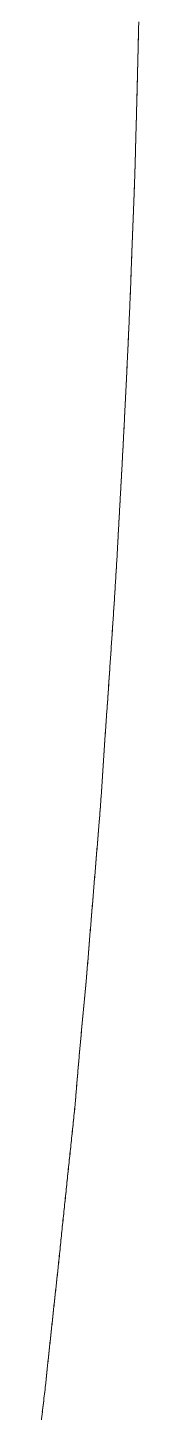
# Model space of a CAD drawing. Header units: millimetres. Extents: x 8533 to 164433, y 5768 to 115327.
# Drawn here: x 57158.22 to 57160.11, y 107738.18 to 107764.94 of the extents above; entities that cross this region are included whole.
import ezdxf

# ---------------------------------------------------------------- set-up
doc = ezdxf.new("R2010")
doc.units = ezdxf.units.MM
doc.header["$LTSCALE"] = 250
doc.layers.add('06_G-ENP_심볼', color=3, linetype='Continuous')
doc.layers.add('G-ENP', color=1, linetype='Continuous')

# ---------------------------------------------------------------- blocks, each defined once
blk = doc.blocks.new('zw$82BC')
at = {"layer": 'G-ENP', "color": 8, "lineweight": 0}
for centre, radius, start, end in [((26.17239479132583, 91.8562207486325), 8.016894647214665, 178.6163214967815, 178.6315782444246), ((26.04244147969708, 91.85934303860728), 7.886903832936786, 178.615618695763, 178.6311263763692), ((82.02418786683832, 90.52945899943268), 63.88444420368224, 178.6401531457377, 178.6420715683911), ((74.66856886113648, 90.70395004855067), 56.5267558386075, 178.6399516704869, 178.6421197113322), ((32.42478351933109, 91.70686320834807), 14.27106705297135, 178.6315765109014, 178.6401553074597), ((32.01969531956145, 91.71651077067304), 13.86586398692143, 178.6311246546879, 178.6399538181505), ((-7.827084423777521, 92.65936307706858), 25.99206898871044, 358.6373483877226, 358.6420689848607), ((-9.271317322804109, 92.69365562042907), 27.43670895909887, 358.6376453032489, 358.6421171438498), ((11.29466010406078, 92.20372394369303), 6.864896611069456, 358.6080880385945, 358.626007514815), ((11.19925927038254, 92.20602652378432), 6.960325227681518, 358.6088793263401, 358.6265522013142), ((7.322014985479839, 92.29900834746502), 10.83868426968777, 358.6260109196704, 358.6373453901322), ((7.080418896396409, 92.30477827248961), 11.0803492487583, 358.6265555949483, 358.6376423214026), ((13.12500653011507, 92.15925010627319), 5.034009951119073, 358.5836122992825, 358.6080842238749), ((13.0743335873931, 92.1604917913167), 5.084698104244308, 358.5846489002847, 358.6088755242352), ((14.85988381031139, 92.11598514285208), 3.298593215972864, 358.5151505144265, 358.5526152633361), ((14.83862441349324, 92.11652899623823), 3.319859567648572, 358.5166733566361, 358.5538957815183), ((14.17716725674673, 92.1332350247481), 3.981527657143229, 358.5526198680683, 358.5836080851698), ((14.1458297369381, 92.1340180271805), 4.012874957135968, 358.5539003731982, 358.5846447028979), ((15.6918640161406, 92.09414848474364), 2.466326430694834, 358.4209575998186, 358.4712421411955), ((15.6802712977384, 92.09446277148658), 2.477923408211831, 358.4229599396542, 358.4730056535446), ((15.33829075942147, 92.10358445112348), 2.820025575913504, 358.4712475127691, 358.515145521245), ((15.32294028410998, 92.10398801884247), 2.835381354882213, 358.4730110083569, 358.5166683850468), ((15.96358450245397, 92.08665833056699), 2.19450272846864, 358.3643309382572, 358.4209518574004), ((15.95453020492967, 92.08691223426388), 2.203560584953988, 358.366570166761, 358.4229542120856), ((18.39624052379692, 92.01502979725876), 0.2392078336484473, 178.3670183268567, 178.8055859213237), ((18.39648965752032, 92.01502112614907), 0.2394570353170061, 178.3471085738666, 178.789989586825), ((16.17873117826879, 92.08051490604544), 1.97926835905015, 358.3014210051998, 358.3643248299338), ((16.17147072491714, 92.08072607097944), 1.986531882178038, 358.303895064071, 358.3665640772136), ((17.55648353255499, 92.03341162110758), 0.6007507257130793, 358.4088342349345, 358.5655469928681), ((17.55875873711319, 92.03335165047389), 0.5984747316398773, 358.4144286627268, 358.5717390799898), ((17.61160786264334, 92.03203117939046), 0.5456091135946187, 358.5655537686263, 358.7381615027933), ((17.61347509275892, 92.03198734169871), 0.5437413696603606, 358.5717459028669, 358.7449490028274), ((17.40300551782578, 92.03788554830561), 0.7542940489982013, 358.143297413488, 358.2680619341048), ((17.4066179454497, 92.03777252935845), 0.7506798545594255, 358.1476909968894, 358.2730566937338), ((17.48859259312691, 92.0352975774349), 0.668667855273279, 358.2680666132212, 358.4088285246636), ((17.49142278308126, 92.03521561064133), 0.6658364793375249, 358.2730614056351, 358.4144229138715), ((17.14190569506282, 92.04663462741763), 1.015540530142574, 357.9418951311214, 358.0345613377655), ((17.14847339502661, 92.04640412690816), 1.008968787311401, 357.9450829018232, 358.0383524303553), ((17.29187546003557, 92.04148809837415), 0.8654824841496531, 358.034564050543, 358.143293726646), ((17.29664121301717, 92.04132925006337), 0.8607140853183026, 358.0383551763474, 358.1476872879218), ((16.60152958143046, 92.06649153050881), 1.556281471419404, 357.8048223644187, 357.8653098560127), ((16.61692453228746, 92.06590985760295), 1.540875536425829, 357.8068019059318, 357.8678936169605), ((16.92862485980255, 92.05429916026213), 1.228959038601883, 357.8653106930258, 357.9418933688847), ((16.9382412383891, 92.05394739074063), 1.219336228978941, 357.8678944901927, 357.9450810979488), ((14.83005242956092, 92.13533184633457), 3.329095815402253, 357.7321397491005, 357.7604345519762), ((14.89961487819063, 92.13259486245198), 3.25947954403063, 357.7329111281046, 357.7618098181844), ((16.03692746208573, 92.08813376322445), 2.121298231706665, 357.7604335930347, 357.8048224321835), ((16.0654181485843, 92.08703102569325), 2.092786213081794, 357.7618088917005, 357.8068019417265), ((42.64107856506907, 91.02707937397344), 24.50400303885015, 177.719930990377, 177.7237788285995), ((47.18498087648489, 90.84630765061013), 29.05149978157701, 177.7200990329339, 177.7233444916618), ((10.44657090246012, 92.30892760300173), 7.716013387589656, 357.7199282904858, 357.7321415849632), ((10.80960995823649, 92.29451313241356), 7.352688281854416, 357.7200963612356, 357.7329129300072), ((20.78571682033812, 91.89506273560056), 2.631412036918174, 177.7436675994504, 177.7795454531272), ((20.83033962302979, 91.89331802729669), 2.676068934069, 177.7426320237534, 177.7779102046527), ((22.89817850445679, 91.81182969063815), 4.745512816598093, 177.72378238348, 177.743663183538), ((23.0459210014961, 91.80598186810465), 4.893370999487485, 177.7233480237958, 177.7426276385962), ((19.55131473719395, 91.94253893091536), 1.396097188652941, 177.8313881470705, 177.8991214392668), ((19.56364935270837, 91.94207887582206), 1.408440380015681, 177.8291549174946, 177.8962923729851), ((19.97778713249996, 91.92638929134614), 1.822875251369644, 177.7795507295768, 177.8313820063246), ((19.99898941780607, 91.92557644567626), 1.844093111534619, 177.7779154429757, 177.8291488045648), ((15.15118179422304, 92.09685804897521), 3.006741435588401, 357.9652858915227, 358.0027327712246), ((14.50368777899401, 92.11963117390923), 3.65463580155525, 357.9701478067004, 358.0006804929477), ((19.2879002931797, 91.95220208339146), 1.13250556164043, 177.8991284529345, 177.982704572244), ((19.29595297885756, 91.95191234136905), 1.140563457497979, 177.8962993550686, 177.9792819960543), ((16.72123417921485, 92.04169718293514), 1.435720719299584, 357.7711606835918, 357.855913295365), ((16.7247163899021, 92.04156433100263), 1.432235975594591, 357.7742436442756, 357.859200041633), ((16.80891355457318, 92.03841465235229), 1.347979919951498, 357.8559097104119, 357.9461071340501), ((16.81201028787099, 92.03830124681502), 1.344881111156442, 357.8591964491709, 357.9495988728446), ((16.62223378299571, 92.04555021117113), 1.534796065769491, 357.6918251315798, 357.7711639971799), ((16.62618061571591, 92.04539396598977), 1.530846141899166, 357.6947054405802, 357.7742469680223), ((16.37987524066359, 92.05548638066296), 1.777358253453388, 357.5492821037723, 357.6178771560664), ((16.38509107050591, 92.05526639282851), 1.772137786775816, 357.5517601190556, 357.620555851239), ((16.50949876655859, 92.0500941404191), 1.647622619488436, 357.6178743720328, 357.691828176575), ((16.51401311283094, 92.04990937223528), 1.643104493913596, 357.6205530510261, 357.6947085041402), ((16.22916049072104, 92.06193676647263), 1.928210974102836, 357.4860244327127, 357.5492846266175), ((16.23526021060162, 92.06167245693456), 1.922105530764324, 357.4883026191422, 357.5517626482826), ((15.83928651346856, 92.07926932239405), 2.318470085812031, 357.3754290128544, 357.4280817831232), ((15.84800788056749, 92.07887370607068), 2.309739750711318, 357.3773097675959, 357.4301609284445), ((16.05163211342843, 92.06973112556693), 2.10591037415193, 357.4280797877641, 357.4860266866461), ((16.05886552330027, 92.06941001344921), 2.098669840546698, 357.4301589203513, 357.4883048879027), ((15.25824291456657, 92.10617099135624), 2.900136159052475, 357.2859441415339, 357.3280567526029), ((15.27177032266043, 92.10553489856511), 2.886593804180095, 357.2874298129267, 357.3297397306814), ((15.58058332198262, 92.09112806187733), 2.577444932056185, 357.3280552796831, 357.3754307475138), ((15.59131128284169, 92.09063202055074), 2.566705509604132, 357.3297382454881, 357.377311508487), ((14.84517955172869, 92.12575205435263), 3.313663376714176, 357.2490834995524, 357.285945356847), ((14.86277509862863, 92.12491248367905), 3.296047811469846, 357.2503722985638, 357.2874310362735), ((13.53119441872833, 92.18931150758169), 4.62918489385302, 357.1910771199626, 357.2174643051767), ((13.56533228396189, 92.18764473369595), 4.595006363207056, 357.191973037096, 357.2185565552911), ((14.2963872669098, 92.15212117263309), 3.863088805935981, 357.2174636195505, 357.2490844503633), ((14.32022819395196, 92.15096928243088), 3.839220068249785, 357.2185558561367, 357.250373257972), ((12.38919709593706, 92.24534272598623), 5.772555954663196, 357.1699189776506, 357.1910775450899), ((12.44213509724041, 92.24273593147342), 5.719553810108088, 357.1706187206473, 357.1919734698423), ((6.766027794950176, 92.52436166685078), 11.40264344100644, 357.1432795448624, 357.1539864475354), ((6.970800006467428, 92.51416332368012), 11.1976174312206, 357.143587015898, 357.1544900773184), ((10.49941709505056, 92.33876292337612), 7.664643633665158, 357.1539865504319, 357.1699191410867), ((10.59244559945309, 92.33415163144002), 7.571500912059135, 357.1544901736693, 357.1706188911645), ((-4.09276407135205, 93.0662213275404), 22.27494644853689, 357.1378000583176, 357.143279178055), ((-3.323643455637963, 93.02780630726522), 21.50486707936005, 357.1379112570544, 357.143586658952), ((16.61098055471986, 92.02829839940534), 1.545203210851185, 357.1118268990941, 357.1742017208565), ((16.61623952575276, 92.02803605613758), 1.539937700660163, 357.1140629514869, 357.1766563758682), ((21.02013853946285, 91.8116529549186), 2.869274097722972, 177.1574757650509, 177.1939156003764), ((20.87167741342752, 91.81897117843681), 2.720632695325568, 177.154673523377, 177.1934564149091), ((16.2567885446954, 92.04636341290035), 1.899855653168346, 357.0047722485397, 357.0553071832703), ((16.26509719228478, 92.04593248004147), 1.891535838062533, 357.0065606334952, 357.0573209278353), ((16.45408193075623, 92.03621438568018), 1.702301400020556, 357.0553165371336, 357.1118163309005), ((16.46061832709462, 92.03588150674301), 1.695756533176984, 357.0573303355883, 357.114052330993), ((15.66240366507971, 92.07772940011591), 2.495067600757908, 356.9218853055048, 356.9602659401704), ((15.67718411420044, 92.07693973203254), 2.480266072334719, 356.9232150245779, 356.9618261046354), ((16.00219379905447, 92.05968519985072), 2.154798694876486, 356.9602727633986, 357.0047641383077), ((16.01306740338102, 92.05911216952722), 2.14391000217166, 356.9618329647016, 357.0065524772684), ((14.48137955605581, 92.14163795707788), 3.677819627173847, 356.8636563253206, 356.8896611824009), ((14.51404746948471, 92.13985565712778), 3.645103130686621, 356.8645199429121, 356.8907585119362), ((15.18787644238991, 92.10324737794213), 2.970280450190689, 356.8896653329524, 356.9218798073404), ((15.20903929383748, 92.10210360060574), 2.949086713000353, 356.8907627157612, 356.9232094789606), ((11.0816067419715, 92.32870183099675), 7.082734955066544, 356.83038409622, 356.8438881493193), ((11.20273465848631, 92.32200901862274), 6.961422277132778, 356.8307777966206, 356.8445169990502), ((13.32244774321721, 92.20514100807691), 4.838489943971706, 356.8438895758259, 356.8636535340431), ((13.37913979242644, 92.20202516715278), 4.781712335040757, 356.8445184783101, 356.8645170990538), ((-79.77520433538008, 97.37078864486011), 98.0793435011723, 356.8221713746959, 356.8231478856903), ((-60.79289656167789, 96.31704951417322), 79.06781082860067, 356.8220950383908, 356.8233063020256), ((4.951563901182411, 92.6681636046834), 13.22216974384826, 356.8231465796677, 356.830384038726), ((5.367377863683842, 92.64511183330148), 12.80571730318163, 356.8233050450844, 356.830777683569), ((23.66708461840922, 91.62589304550056), 5.522350179303073, 176.8383865938881, 176.8558064476811), ((26.50579437346848, 91.4691078085761), 8.36538635229917, 176.8274445800178, 176.8389241367339), ((26.67793897425749, 91.45958278772719), 8.537794268317308, 176.8271342867263, 176.838381334448), ((36.33226318337923, 90.92444308475848), 18.20693851308769, 176.8221740383946, 176.8274405779482), ((37.17603788059644, 90.87763374798544), 19.05201061249299, 176.8220976499968, 176.8271303362278), ((21.41362025833043, 91.74933897944487), 3.265507092036098, 176.8793601652492, 176.9089542729477), ((22.20333463430764, 91.70629143247135), 4.05639386402242, 176.8565866250427, 176.8803544751349), ((22.24230064758042, 91.7041592950473), 4.095418166434714, 176.8558130084353, 176.879352352836), ((23.59541526205267, 91.62984048515477), 5.450572196047525, 176.8389294540709, 176.8565800151722), ((17.19241005709615, 91.97491582277036), 0.9617262023073487, 356.831462428695, 356.9494238915036), ((20.85645473032578, 91.77942171302351), 2.70753003417785, 176.9101913487625, 176.9459871239178), ((20.87308813242295, 91.77852886024573), 2.724187382179756, 176.9089632939556, 176.9445362788955), ((21.38924124736367, 91.75066155866682), 3.241092232253989, 176.8803623271493, 176.9101822898188), ((17.0473265156357, 91.98305150717738), 1.107037641374654, 356.7120779978215, 356.8219561655495), ((17.05092009041387, 91.98284864995321), 1.103438346060027, 356.7160305579238, 356.8262651460402), ((17.22967812719953, 91.97289021854795), 0.9244031417603904, 356.8242054869555, 356.9479265229663), ((16.81614389215083, 91.99655439309612), 1.338614354681072, 356.5207391874645, 356.6116861606232), ((16.82134692934069, 91.99624235234728), 1.333401969458432, 356.5239822470375, 356.6152834640725), ((16.94241995390441, 91.98907812285705), 1.212117167405322, 356.6116831373595, 356.712081346891), ((16.94670626111845, 91.9888282564927), 1.20782358405274, 356.6152804298298, 356.7160339209543), ((16.66114660746946, 92.00597805025399), 1.493897848887141, 356.4392204034162, 356.5207418801779), ((16.6675993339136, 92.0055812947387), 1.487432936944203, 356.44211012529, 356.5239849497385), ((16.21368113914623, 92.03414172714622), 1.942248845695945, 356.3043705574592, 356.3671060776554), ((16.22450628718316, 92.03344869998574), 1.931401537049883, 356.3065558977941, 356.3696432757388), ((16.46626417614688, 92.01810501980964), 1.689157228761092, 356.3671040667734, 356.4392227577207), ((16.47448135006813, 92.01758868963111), 1.680923849435272, 356.369641261176, 356.442112489543), ((15.4104351039402, 92.08644832142414), 2.747196237409907, 356.2084723797278, 356.2528387341442), ((15.8731117758132, 92.05613920642719), 2.283527881582638, 356.2510033718928, 356.3043722140448), ((15.88802568507948, 92.05516919691354), 2.268582461152761, 356.2528374220684, 356.3065575621509), ((14.64380536643246, 92.13726507557004), 3.515508347620232, 356.1723178448669, 356.2069901258342), ((14.6789174535735, 92.13492696564055), 3.480318499889378, 356.1734505206106, 356.2084733355084), ((15.3885749640598, 92.08788884199998), 2.769103788422362, 356.2069891762684, 356.2510046769885), ((10.55237891998929, 92.4122459624441), 7.616165071298304, 356.1309793912638, 356.1469826951215), ((10.71510465265409, 92.40126451097433), 7.453069221653902, 356.1314114966917, 356.147765054134), ((13.3512240838689, 92.22374545921963), 4.810979392757916, 356.1469824676989, 356.1723184332711), ((13.41668949596495, 92.21935148842994), 4.745366687515808, 356.1477648186246, 356.1734511228454), ((-0.07569374546334018, 93.13102229910163), 18.26851542247813, 356.1243082321463, 356.13097925361), ((0.8335847869218611, 93.06947663038238), 17.3571563725924, 356.1243900414269, 356.1314113711867), ((28.27472274224944, 91.2087093874951), 10.14699789386989, 176.1269710093141, 176.1389765215484), ((28.57951485065679, 91.18810575963829), 10.4524855998374, 176.1267023724087, 176.1383571222107), ((63.7827011914538, 88.80481088072543), 45.73625556497085, 176.1243077245051, 176.1269718770219), ((70.6954449576365, 88.33664896339769), 52.66483420349637, 176.1243895529589, 176.1267032275563), ((23.8402980342686, 91.50798753301024), 5.702485558513692, 176.1389752899852, 176.1603316451909), ((23.93548698173795, 91.50158040460383), 5.797889892331598, 176.1383558985916, 176.159361087466), ((21.17849684437836, 91.68613628457041), 3.034729382175088, 176.1910480747053, 176.2311477768181), ((21.20539272343292, 91.68435474066172), 3.061684199545323, 176.1897258161751, 176.2294731364649), ((22.10465957562123, 91.62447541618354), 3.962942432844709, 176.1603300464863, 176.1910500428323), ((22.15051183348403, 91.62140990895512), 4.008897049976671, 176.1593594924367, 176.1897277727489), ((18.74426132602009, 91.83884114495817), 0.5957625075471567, 175.6707348073604, 175.8326487313019), ((18.74108450027281, 91.83907729952699), 0.5925769174873916, 175.6642084653581, 175.8269883634249), ((17.96718911492481, 91.89812549940285), 0.1835683139893121, 355.5285534488092, 356.0916825809017), ((17.96708930776704, 91.8981290835386), 0.1836679581251345, 355.549571068733, 356.1175521932116), ((18.98094331276236, 91.82193113763435), 0.8330479721354035, 175.9715187841946, 176.0874616286482), ((18.97480800957335, 91.82235722136551), 0.8268978924952284, 175.9667210307582, 176.0835237698573), ((18.84324442910624, 91.83162886892177), 0.6950080193962135, 175.8326391565834, 175.9715271208416), ((18.8389483177901, 91.8319368579962), 0.6907008833892219, 175.8269787364975, 175.9667294189036), ((19.52285879889708, 91.7854176622094), 1.376192346145257, 176.1805159179532, 176.2507644346788), ((19.50631681190153, 91.7865122273601), 1.359614186662602, 176.1774354543042, 176.2485395344452), ((19.18575583375646, 91.80792326371756), 1.038338958999457, 176.0874545981638, 176.1805216018113), ((19.17627966423449, 91.8085639277229), 1.028841158244234, 176.0835166771263, 176.1774411936253), ((22.05215370516881, 91.62122826832359), 3.910811001919329, 176.2982322373728, 176.322966059511), ((21.92200214459258, 91.62962167473137), 3.780389079994087, 176.2968613364517, 176.3224482868397), ((20.18226003230997, 91.74220690433299), 2.037007869739142, 176.2507601373865, 176.2982351199934), ((20.14631565718828, 91.74454795100752), 2.000987340496021, 176.2485351857847, 176.2968642751247), ((13.48574356394643, 92.16988889093284), 4.673151271556707, 356.3042741489002, 356.324976813965), ((13.2854345245557, 92.18278958727757), 4.873875308004973, 356.3054614886339, 356.3253115443276), ((66.12745804412516, 88.78874523579623), 48.077035797584, 176.3229645980923, 176.3249768388351), ((51.84842142014641, 89.70613985636976), 33.76855929696145, 176.3224467687101, 176.3253116299744), ((16.6902377059733, 91.96232180646808), 1.461941549856684, 356.1946908435038, 356.260854626949), ((16.67115192805592, 91.9635797754811), 1.481068739003989, 356.1975851450231, 356.2628949262886), ((15.92595768987708, 92.01227006271637), 2.227851969753362, 356.2608518112636, 356.3042755530869), ((15.88139941460334, 92.01516449795628), 2.272504153992124, 356.2628921648483, 356.3054628335162), ((17.28576697205649, 91.92236542699317), 0.8650732061996849, 355.9940143106948, 356.1057651972036), ((17.27908316956861, 91.92282671061935), 0.8717729065050228, 355.9986212041088, 356.1095148197754), ((17.06399621986215, 91.93746192709546), 1.087357193126814, 356.1057596522131, 356.1946950474812), ((17.05344805286286, 91.93817143145014), 1.097929193944, 356.1095093237518, 356.1975892903426), ((17.53721581713144, 91.90450898404032), 0.6129909587723088, 355.7018459861761, 355.8594069702448), ((17.53383907162068, 91.90475792992464), 0.6163768673834492, 355.7081746942333, 355.8648733679861), ((17.43267741999354, 91.91207693892807), 0.717802935270004, 355.8593988904714, 355.9940211511808), ((17.42806377098209, 91.91240528359663), 0.7224282523029811, 355.8648653358405, 355.9986279954803), ((17.67621248292706, 91.89386946184686), 0.4735875153526719, 355.3176038612493, 355.5212875262199), ((17.67417731705503, 91.89403237601778), 0.4756291903485629, 355.3256668920558, 355.5284816079211), ((17.61544381300662, 91.89862943959969), 0.5345423234658007, 355.5212771900951, 355.7018552337531), ((17.61286452340723, 91.8988272283508), 0.537129184444352, 355.5284713067663, 355.7081839071724), ((10.22448594129209, 92.4974996179916), 7.949722003447865, 355.3359438854382, 355.3512877551021), ((10.27363542155139, 92.49349671023663), 7.900409787257072, 355.3364740422904, 355.3519129599406), ((21.35478843300162, 91.5929828952714), 3.217273328805932, 175.3248738774837, 175.3607118010078), ((22.16109261476619, 91.52729362780195), 4.026248884437573, 175.3275010113433, 175.3559007382279), ((8.651440538026591, 92.62583382808975), 9.527993687986339, 355.3231272706226, 355.3359451543419), ((8.721430548162132, 92.62011622160122), 9.457770525696088, 355.323562839078, 355.3364753142744), ((2.502804805971962, 93.12953543192526), 15.69722678140624, 355.3050285555475, 355.3128266470681), ((2.689473547272385, 93.1142182324225), 15.50993066418922, 355.3052760735338, 355.3131680103099), ((6.319523083981849, 92.81660449325364), 11.86770146015909, 355.3128255588851, 355.3231284543197), ((6.427201652578006, 92.80778608352699), 11.75966240030892, 355.3131669160289, 355.3235640200962), ((-4.883936478672567, 93.7361830364174), 23.10883714099128, 355.2997268681497, 355.3050295531594), ((-4.483982461226432, 93.70331824660468), 22.70753512210289, 355.2998808909973, 355.3052770777445), ((-345.1839563305894, 121.7313885362726), 364.5584455139581, 355.2965759575885, 355.296912751519), ((-266.6104742130716, 115.2669862757056), 285.7194920161123, 355.2965438768385, 355.296973587659), ((-25.26804493948065, 95.41215894985862), 43.56172869706278, 355.2969119329795, 355.2997277786488), ((-23.87566716879566, 95.29764485150338), 42.16464983936916, 355.2969727662333, 355.2998818039234), ((44.78916132238204, 89.64514739717993), 26.73244288538077, 175.2987125974976, 175.3033136825986), ((45.33463108646806, 89.60031049861078), 27.27975231417584, 175.2985878569043, 175.3030964901926), ((75.50705034748206, 87.1189816693622), 57.55402979200793, 175.2965766892713, 175.2987119487082), ((78.1075707654884, 86.9050704924407), 60.16333323072994, 175.2965446158612, 175.2985872005847), ((35.52020079017997, 90.40665515383807), 17.43225345661273, 175.3033142462141, 175.3103757228862), ((35.74968747876228, 90.38781497882042), 17.66251220751065, 175.3030970623544, 175.3100662770988), ((28.41151204205768, 90.98935920851125), 10.29972234483377, 175.3198937763057, 175.3318627506684), ((28.49073298446093, 90.98288176916799), 10.37920765739492, 175.3194922413697, 175.3313692531039), ((31.04697492204697, 90.77360585191173), 12.94400185023509, 175.3103762021006, 175.3198933829396), ((31.17266231283942, 90.76330549587152), 13.07011060291554, 175.3100667557563, 175.3194918504672), ((26.67361639540577, 91.13126733604713), 8.556042559061087, 175.331863055423, 175.3462806523632), ((26.72809439416297, 91.12682556909999), 8.610701333531049, 175.3313695637622, 175.3456953034503), ((24.52085596925896, 91.3062333639719), 6.396183614078623, 175.3631448216216, 175.3824531746237), ((24.55116553023306, 91.30378003819828), 6.426592301736822, 175.3624677030347, 175.3816843152542), ((25.44098173075726, 91.23160605760921), 7.31933075935279, 175.3462808770489, 175.3631446853803), ((25.48074627189051, 91.22837482101676), 7.359226368259528, 175.3456955314353, 175.3624675550019), ((23.8074712938011, 91.3638508314749), 5.680475944887093, 175.3824532316234, 175.4042051973636), ((23.83134305453707, 91.36192718629218), 5.704425086094541, 175.3816843788711, 175.4033446358135), ((18.03449352243651, 91.82609400027803), 0.110978924673245, 354.2895471589976, 355.223402239773), ((18.03341146150019, 91.82618949179545), 0.1120649155423817, 354.3285951007209, 355.2622280179794), ((23.23794927987002, 91.40963141298073), 5.109116875653816, 175.4042051797063, 175.4284005623784), ((23.25724585648494, 91.40808421908082), 5.128475379534004, 175.4033446206477, 175.4274482883705), ((21.71518404572363, 91.4705998168534), 3.586839773776532, 174.5163622808055, 174.5433877180132), ((21.74042418755853, 91.46818252620812), 3.612195405144896, 174.5154452257624, 174.5422831144893), ((22.53368036930875, 91.39202361476987), 4.409099131434553, 174.4943286734527, 174.5163639177274), ((22.57164270016507, 91.38837155959902), 4.447236725135068, 174.493598642694, 174.5154468874293), ((20.74071224377549, 91.56345427864358), 2.60795402107117, 174.5754134058035, 174.6124435548476), ((20.75410338796986, 91.56218684837705), 2.621405010479366, 174.5741209371255, 174.6109633175039), ((21.15160069790313, 91.52443597636773), 3.020690922314478, 174.543386948755, 174.5754132945498), ((21.1695512789661, 91.52272612414856), 3.03872275379955, 174.5422823146059, 174.5741208632208), ((20.18376265219969, 91.6157984662836), 2.048550049866543, 174.6544753394677, 174.7014899692383), ((20.19198334066307, 91.61503254268428), 2.056806341647266, 174.6528075975299, 174.6996354302634), ((20.42850838225083, 91.59289786332181), 2.294364837855932, 174.6124445487557, 174.6544734487882), ((20.43885762819538, 91.59192552605043), 2.304759659959994, 174.6109642734344, 174.6528057505414), ((19.82614406503366, 91.64881722482028), 1.689410357590239, 174.753475758837, 174.8103907333221), ((19.83165505777647, 91.64831382962319), 1.694944293371351, 174.7514352743929, 174.8081656298624), ((19.98716702978562, 91.63403102439912), 1.851110780905643, 174.7014927449357, 174.7534720871118), ((19.99384014220648, 91.63341509253911), 1.857812258233291, 174.6996381774773, 174.7514316370694), ((19.57916365670611, 91.67112641028308), 1.441424391028566, 174.8722143333518, 174.9388816394453), ((19.58308005566813, 91.6707771770615), 1.445356329855173, 174.8698060604089, 174.9362920915707), ((19.69214557385119, 91.66098766528472), 1.554860310171942, 174.8103952942841, 174.8722089022982), ((19.69676379074953, 91.66057063691738), 1.559497317601657, 174.8081701524736, 174.869800659958), ((19.39998555364612, 91.68689121094206), 1.26155406533686, 175.0103633103165, 175.0865720409994), ((19.4028837766004, 91.68664004644654), 1.264463150872416, 175.0075945496368, 175.083626527824), ((19.4828511771865, 91.67965634285866), 1.344734921793596, 174.9388879314576, 175.0103561734398), ((19.48620592137975, 91.67936126419465), 1.348102618121242, 174.9362983537703, 175.0075874402728), ((19.26539993769406, 91.69837217908412), 1.126479605522419, 175.1674699969656, 175.2529483720908), ((19.26760800078974, 91.69818709650917), 1.128695411760888, 175.1643503738894, 175.2496576383881), ((19.32812829914009, 91.6930686814232), 1.189431765271928, 175.086580005448, 175.1674612249079), ((19.33065011748256, 91.6928536157771), 1.191962737402236, 175.0836344663676, 175.1643416273107), ((19.16174993906851, 91.70690299547294), 1.022479107039389, 175.3429612665457, 175.4373796112888), ((19.16346782558846, 91.70676442710982), 1.024202572912692, 175.3395026043023, 175.4337565389383), ((19.21032973067032, 91.70294548621183), 1.071219829557585, 175.2529579240624, 175.3429509670136), ((19.21227283447958, 91.70278560616407), 1.073169499597501, 175.2496671611398, 175.3394923355305), ((18.06580317928173, 91.79319977235167), 0.07686265559694842, 353.4933874209469, 355.0422394165782), ((18.06629829019865, 91.79315596926784), 0.07636509370627283, 353.5455189007388, 355.0904496759139), ((19.11872269819385, 91.71033682268524), 0.9793150638255093, 175.4373906165769, 175.5361382463978), ((19.12024693403164, 91.71021645840744), 0.9808440444898179, 175.4337675268868, 175.5323544636068), ((-101.3932197625408, 104.3782245684497), 120.1969706186244, 353.9836669151843, 353.9847080597801), ((-94.35539401418855, 103.6365578798676), 113.1201732681515, 353.9836746383692, 353.9847809451054), ((-26.73630557293193, 96.51132011939296), 45.12671670986768, 353.984708513959, 353.9874836162506), ((-25.71040157900786, 96.40324249307645), 44.09513550712744, 353.9847813960502, 353.9876214996145), ((196.7016159009837, 72.96127559629906), 179.5488479209882, 173.983666536686, 173.9843630710571), ((215.173453589997, 71.01459234842122), 198.1229794827322, 173.9836742637995, 173.9843055121993), ((47.86102771921971, 88.64520709321005), 29.88420145276131, 173.9867998083083, 173.9909801447083), ((48.33430758225929, 88.59536993386968), 30.36009804984008, 173.9866768628043, 173.9907917460448), ((69.14189819071858, 86.40354056504412), 51.2828116143631, 173.9843627671539, 173.9868000322414), ((70.54891718767108, 86.25529777737182), 52.69761844979648, 173.9843052119691, 173.986677090753), ((39.10014832897134, 89.56740701955135), 21.07491882620062, 173.9909800019062, 173.9969050814513), ((39.33480670529202, 89.54271788727368), 21.31087243770313, 173.9907915980204, 173.9966511657629), ((31.31945505093866, 90.38520903969425), 13.25136539499012, 174.0045757983596, 174.0139925430975), ((31.41194693935195, 90.37550261514463), 13.34436520187424, 174.0042563493976, 174.0136075644623), ((34.32415002220036, 90.0696454831596), 16.27258571607525, 173.9969050105463, 174.0045757935196), ((34.46381130986209, 90.05496796105149), 16.41301614332451, 173.9966510966602, 174.0042563466185), ((29.25584678583955, 90.60159350571956), 11.17644339430599, 174.0139926332233, 174.0251548897264), ((29.32154040108141, 90.59471127565291), 11.24249652565145, 174.0136076488882, 174.0247044117609), ((26.6075305967794, 90.87850673831025), 8.513689244201176, 174.0380619477199, 174.0527111309474), ((26.64550785334514, 90.87454539692726), 8.5518725420409, 174.0375460187828, 174.0521298372327), ((27.75181071454229, 90.75900650626232), 9.664192305199744, 174.0251550589323, 174.0380617022741), ((27.80084432836419, 90.75388000408145), 9.713493180433705, 174.0247045730139, 174.0375457782812), ((24.98316007097317, 91.04751465365615), 6.880550139751737, 174.0691010272838, 174.0872269457883), ((25.0078204924741, 91.04495660005182), 6.905342881063381, 174.0684544757142, 174.0865152771089), ((25.70819785898108, 90.97219403106175), 7.609489773896689, 174.0527114527782, 174.0691006280885), ((25.73845536736128, 90.96904619013435), 7.639910584365989, 174.0521301552139, 174.0684540780767), ((24.38655204038345, 91.10930257527991), 6.280751098886641, 174.087227424362, 174.1070861454938), ((24.40702860411683, 91.10718536653104), 6.301336827705104, 174.086515754605, 174.1063095077751), ((23.46363542766899, 91.20440016217088), 5.352947964920593, 174.12867421148, 174.1519839056306), ((23.47837229170774, 91.20288762447916), 5.367762246170466, 174.1278327999564, 174.1510779376705), ((23.88730844024793, 91.16083203546867), 5.778855235640439, 174.1070866991367, 174.1286735776855), ((23.90456596860749, 91.1590539628765), 5.796204121013265, 174.106310061581, 174.1278321733993), ((23.09978951377236, 91.24166643383558), 4.987198564288004, 174.1519846151801, 174.1770111082265), ((23.11251336256761, 91.2403659208826), 4.999988703439543, 174.1510786438834, 174.1760408139762), ((60.17165139876001, 87.16828497976991), 42.28203934728577, 173.784772985769, 173.7870252957932), ((61.42238283444972, 87.03209967687468), 43.54016317296801, 173.7847222103549, 173.7869094386329), ((17.88173090384738, 91.77425772948692), 0.2579699679781755, 353.6864736973652, 354.0787094433949), ((17.87830472747886, 91.77461995658877), 0.2614151032150676, 353.7038166038659, 354.0951328563151), ((34.68758930949186, 89.94207236457675), 16.64746664418508, 173.7910116246618, 173.7967320637656), ((34.87806922343164, 89.92135864903793), 16.83906950323425, 173.7908306814112, 173.7964860329571), ((41.88708030988245, 89.15881457971136), 23.88943898756344, 173.7870252844382, 173.791011635761), ((42.28137063683478, 89.11590395756866), 24.28605742303829, 173.7869094352671, 173.7908306861256), ((28.44011938697834, 90.62080974726973), 10.3632351855684, 173.8041866956237, 173.8133757303286), ((28.51363757679731, 90.61283429277398), 10.43718470954961, 173.8038755726885, 173.812999507199), ((30.83730844496456, 90.36056891573185), 12.77450884696156, 173.796732055315, 173.804186716025), ((30.94919791097944, 90.34841446098301), 12.88705654066358, 173.7964860267278, 173.8038755868789), ((25.61604750453394, 90.92670594188968), 7.522644657073885, 173.824299253644, 173.8369575939353), ((25.65473215735706, 90.92252420392123), 7.561554672370202, 173.8238579273553, 173.8364511420066), ((26.80397251033533, 90.79816571695716), 8.717503815650307, 173.8133757078313, 173.824299283917), ((26.85594503372921, 90.79253679429405), 8.7697802725889, 173.8129994825408, 173.8238579518329), ((24.00646749718148, 91.10033198001366), 5.903727166300253, 173.8513508713286, 173.8674795023042), ((24.03027929226239, 91.0977700452982), 5.927676385299909, 173.8507793031669, 173.8668427888705), ((24.71432654696862, 91.02407572039601), 6.615681835851959, 173.836957563174, 173.8513509048116), ((24.7442300112581, 91.02085033667112), 6.645758741809096, 173.8364511154666, 173.8507793312705), ((22.96645666809458, 91.21192606052233), 4.857746387432018, 173.8853436554245, 173.9049438280674), ((22.98257410468945, 91.21020211706133), 4.873955759440148, 173.8846417935663, 173.9041768084669), ((23.43600382495102, 91.16162446304742), 5.329980210045931, 173.8674794628609, 173.8853436947308), ((23.4554108887897, 91.15954224996216), 5.349498656067542, 173.8668427575204, 173.8846418313768), ((22.23904981182518, 91.28947408840406), 4.12621754343057, 173.9262802354522, 173.9493534519102), ((22.2506821386615, 91.28823862715774), 4.137915294935785, 173.9254480349808, 173.9484560610932), ((22.57320784685392, 91.25391791325967), 4.46226193627946, 173.9049437835127, 173.9262802800203), ((22.58681288664623, 91.2524676071435), 4.475944059412483, 173.9041767686385, 173.9254480751158), ((21.70164954486218, 91.34632801589692), 3.585818219202509, 173.9741637390184, 174.0007117637281), ((21.71044034798992, 91.34540203922552), 3.594657656460272, 173.9732011401168, 173.9996839304005), ((21.95158278735819, 91.31994502456479), 3.837140100335433, 173.9493534099161, 173.9741637873491), ((21.96164489583397, 91.31888058118108), 3.847258354389519, 173.9484560178837, 173.9732011867415), ((21.28836031784142, 91.38966444582007), 3.170263118388688, 174.0289978031997, 174.0590226102051), ((21.29523594460524, 91.3889470592269), 3.177176068976487, 174.0279047256224, 174.0578642655849), ((21.48234695231032, 91.36937488946586), 3.365307934904346, 174.0007117077068, 174.0289978574021), ((21.49009241017866, 91.36856276678736), 3.37309585244418, 173.9996838813714, 174.0279047778145), ((16.4402289246823, 91.91634798786549), 1.706489563102772, 353.1714056603319, 353.2466855135974), ((16.44653770155203, 91.91559687828305), 1.700136231269946, 353.1740931654351, 353.249660008271), ((17.98500166623923, 91.73411548343216), 0.1510069560272178, 352.985185638142, 353.7970429753132), ((17.98577746630464, 91.73403257332359), 0.1502264672106813, 353.0125648723489, 353.8202897530714), ((16.01982792709761, 91.96696260975568), 2.129926568337126, 353.0460950591822, 353.1061973903013), ((16.25092819167948, 91.93901688552097), 1.89714277297922, 353.1038091436639, 353.1713957822748), ((16.2588585087985, 91.93806266871553), 1.889155254472031, 353.1062062819516, 353.1740832459385)]:
    blk.add_arc(centre, radius, start, end, dxfattribs=at)

msp = doc.modelspace()

# ---------------------------------------------------------------- block references
at = {"layer": '06_G-ENP_심볼', "color": 0, "xscale": 79.36842069133647, "yscale": 79.36842069133647, "zscale": 79.36842069133647}
msp.add_blockref('zw$82BC', (55718.94609826999, 100459.2019182342, -0.3242994333755119), dxfattribs=at)

doc.saveas('drawing.dxf')
